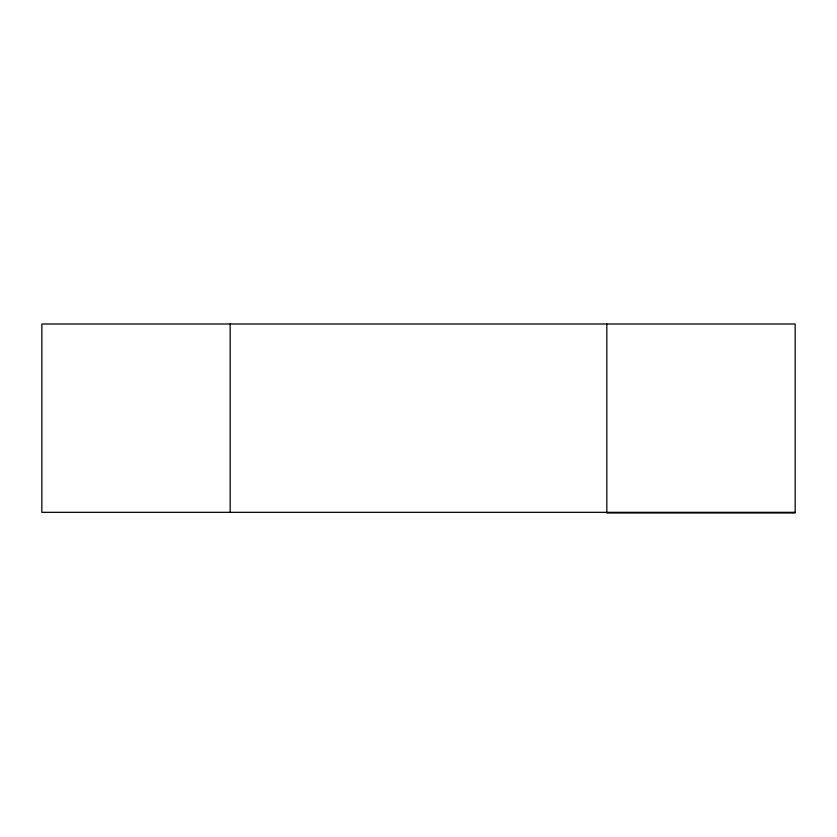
<?xml version="1.0" encoding="UTF-8"?>
<svg xmlns="http://www.w3.org/2000/svg" width="837" height="837" viewBox="0 0 837 837"><rect width="100%" height="100%" fill="white"/><g stroke="black" fill="none" stroke-linecap="round" stroke-linejoin="round"><path stroke-width="1.26" d="M795.15 512.328L41.85 512.328L41.85 324.003L795.15 324.003L795.15 512.997L606.825 512.997M606.825 324.003L606.825 512.328M230.175 324.003L230.175 512.328"/></g></svg>
